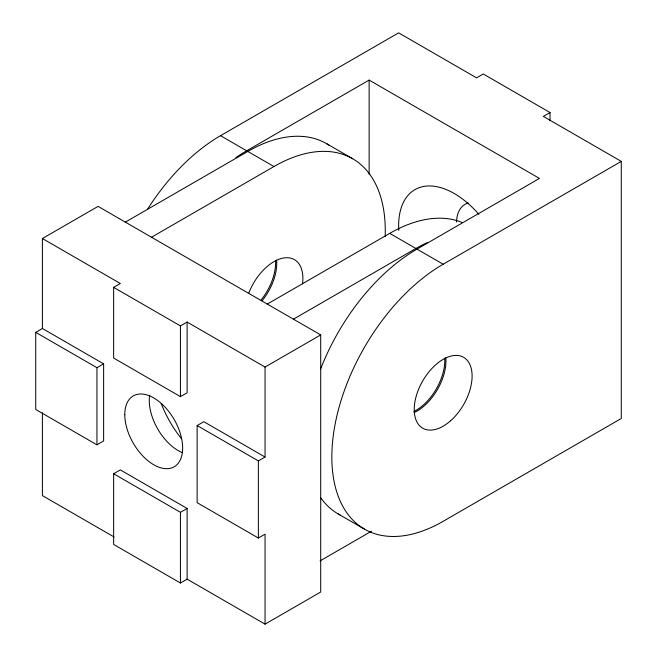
<?xml version="1.0" encoding="UTF-8"?>
<svg xmlns="http://www.w3.org/2000/svg" width="657" height="657" viewBox="0 0 657 657"><rect width="100%" height="100%" fill="white"/><g stroke="black" fill="none" stroke-linecap="round" stroke-linejoin="round"><path stroke-width="0.99" d="M42.401 328.5L35.724 332.352L35.724 409.483L96.949 444.83L103.625 440.978L103.625 363.847L42.401 328.5L42.401 238.516L98.065 206.38L320.706 334.922L320.706 592.014L265.05 624.15L187.122 579.162L180.445 583.014L113.645 544.456L113.645 473.754L120.33 469.895L187.122 508.461L187.122 579.162M147.644 209.123A157.434 90.896 -60 0 1 220.514 135.687L398.635 32.85L476.555 77.838L483.24 73.986L550.032 112.544L550.032 120.74M235.888 157.623A157.434 90.896 -60 0 1 246.679 150.79L369.135 80.088L539.454 178.425L416.998 249.126A157.434 90.896 -60 0 0 320.591 369.053M125.339 222.132L247.788 151.43A157.434 90.896 -60 0 1 329.026 145.181M151.496 237.234L273.953 166.533A157.434 90.896 -60 0 1 385.166 236.602M113.645 287.364L180.445 325.929L187.122 322.07L187.122 392.771L180.445 396.623L113.645 358.065L113.645 287.364L120.33 283.512L42.401 238.516M35.724 332.352L96.949 367.706L103.625 363.847M550.032 112.544L543.355 116.404L621.276 161.392L621.276 418.484L443.163 521.313A157.434 90.896 -60 0 1 331.842 457.042A157.434 90.896 -60 0 1 443.163 264.229L621.276 161.392M267.276 304.076L389.724 233.375A157.434 90.896 -60 0 1 462.232 222.518M293.433 319.179L415.889 248.477A157.434 90.896 -60 0 1 427.132 242.647M187.122 322.07L265.05 367.058L320.706 334.922M265.05 624.15L265.05 534.166L258.365 538.026L197.141 502.679L197.141 425.547L203.818 421.695L265.05 457.042L265.05 367.058M197.141 425.547L258.365 460.902L265.05 457.042M113.645 473.754L180.445 512.32L187.122 508.461M320.058 560.897L371.517 531.184M326.504 143.637L352.669 158.739M220.514 135.687L246.679 150.79M247.788 151.43L273.953 166.533M389.724 233.375L415.889 248.477M416.998 249.126L443.163 264.229M338.281 514.012L364.446 529.115M114.129 537.015L42.401 495.608L42.401 412.785M369.135 80.088L369.135 174.319M258.365 460.902L258.365 538.026M180.445 325.929L180.445 396.623M180.445 512.32L180.445 583.014M96.949 367.706L96.949 444.83M275.562 260.484A40.931 23.636 -60 0 1 261.149 299.921M398.783 230.402A78.717 45.448 60 0 1 423.215 186.539A78.717 45.448 60 0 1 478.928 214.387M456.533 222.017A40.931 23.636 60 0 1 468.277 202.988M340.006 514.957A157.434 90.896 -60 0 1 320.591 497.604M445.807 357.769A40.931 23.636 -60 0 1 414.173 412.563M181.989 452.509A40.931 23.636 60 0 1 149.656 395.259M276.597 260.073A40.931 23.636 -60 0 1 262.266 300.561M248.888 292.841A40.931 23.636 -60 0 1 283.619 257.996A40.931 23.636 -60 0 1 302.54 283.808M181.554 438.794A78.717 45.448 60 0 1 161.179 403.505M444.773 358.172A40.931 23.636 -60 0 1 414 411.463M450.653 420.726A40.931 23.636 -60 0 0 463.628 357.326A40.931 23.636 -60 0 0 415.208 400.261A40.931 23.636 -60 0 0 450.653 420.726M124.781 414.624A40.931 23.636 60 0 0 168.192 468.63A40.931 23.636 60 0 0 168.192 410.748A40.931 23.636 60 0 0 124.781 414.624"/></g></svg>
